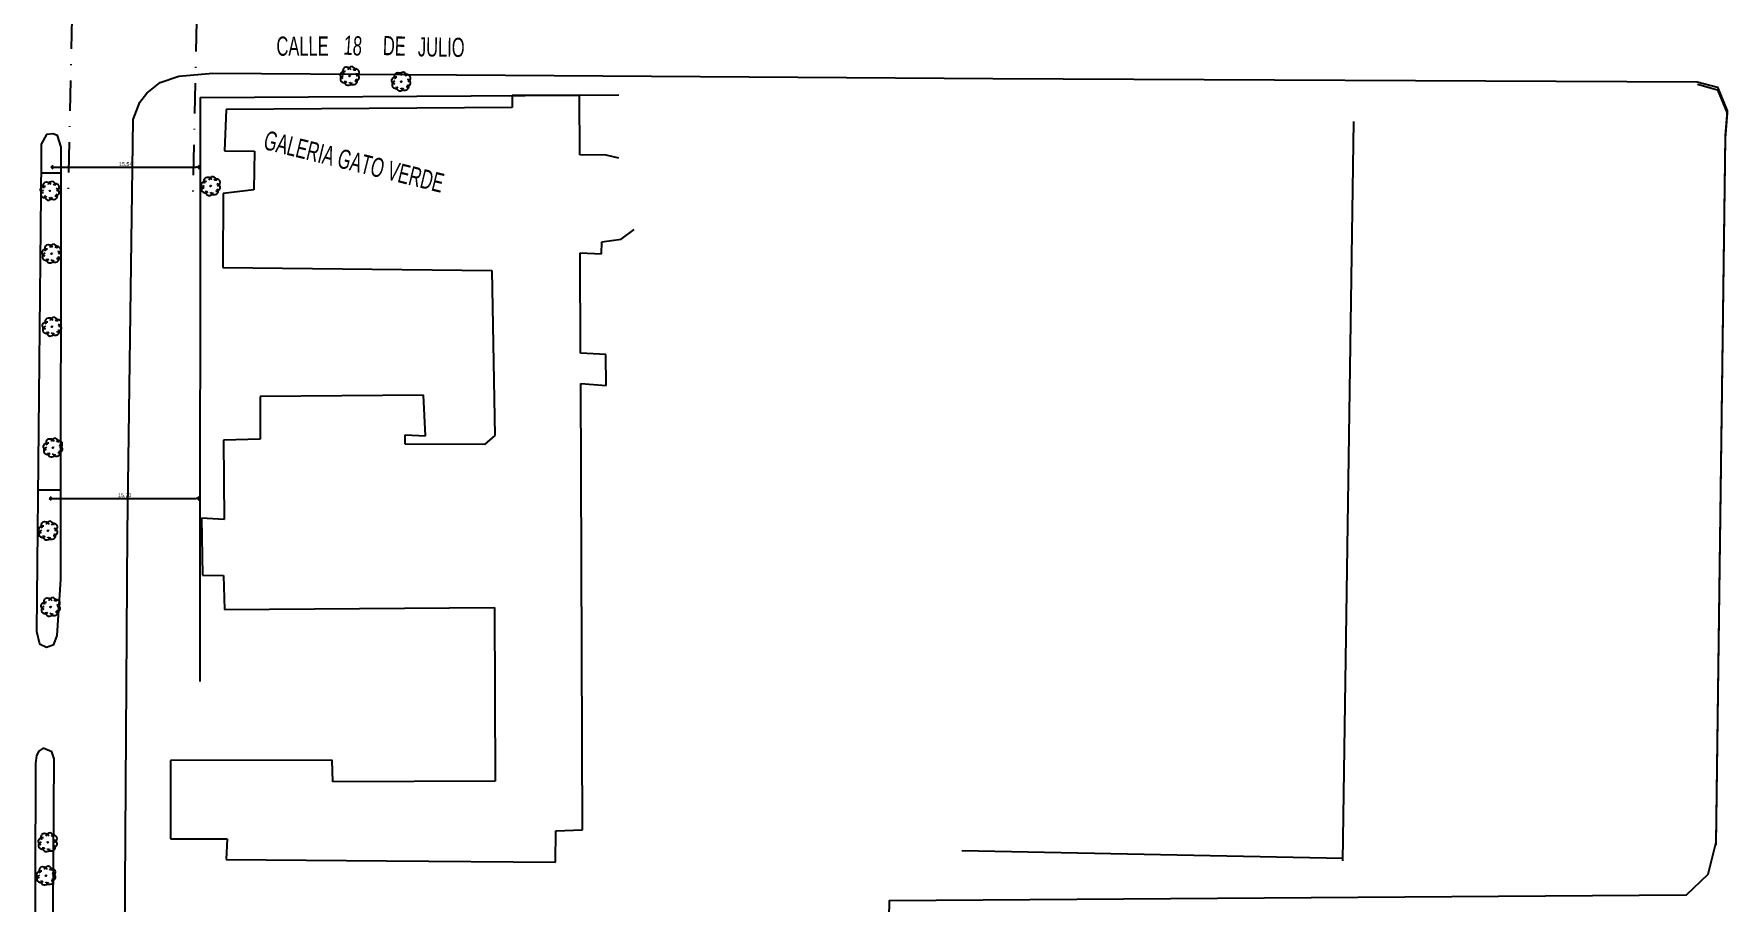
# Model space of a CAD drawing. Extents: x 306 to 2240, y 18 to 779.
# Drawn here: x 1218.8 to 1395.5, y 233.5 to 324 of the extents above; entities that cross this region are included whole.
import ezdxf

# ---------------------------------------------------------------- set-up
doc = ezdxf.new("R2010")
doc.units = 0
doc.header["$MEASUREMENT"] = 0
doc.header["$PDMODE"] = 3
doc.linetypes.add('DASHDOT', pattern=[25.4, 12.7, -6.35, 0, -6.35])
for name, color, linetype in [('0603', 1, 'Continuous'), ('0611', 1, 'Continuous'), ('0612', 7, 'Continuous'), ('0707', 7, 'Continuous'), ('0801', 1, 'Continuous'), ('0808', 7, 'Continuous'), ('1007', 3, 'Continuous'), ('COTAS', 2, 'Continuous'), ('Linea de Est', 2, 'Continuous'), ('MAMPOSTERIA', 6, 'Continuous'), ('Proyeccion', 1, 'Continuous'), ('rampa', 2, 'Continuous')]:
    doc.layers.add(name, color=color, linetype=linetype)
doc.styles.add('02', font='swissc.ttf')
doc.styles.add('arial', font='arial.ttf')
doc.styles.get("Standard").update_dxf_attribs({"font": 'arial.ttf'})
doc.dimstyles.new('Cota 200', dxfattribs={"dimtxt": 0.4, "dimasz": 0.4, "dimexe": 1.25, "dimexo": 0.625, "dimgap": 0.05, "dimtad": 1, "dimzin": 1, "dimtxsty": 'arial', "dimblk": 'OPEN90', "dimcen": 0, "dimse1": 1, "dimse2": 1, "dimclrd": 1, "dimclrt": 2, "dimadec": 0, "dimazin": 0, "dimtfac": 1, "dimtix": 1, "dimtmove": 0, "dimatfit": 3, "dimldrblk": 'OPEN90', "dimfxl": 1, "dimarcsym": 0})

# ---------------------------------------------------------------- blocks, each defined once
blk = doc.blocks.new('09')
for p, q in [((-0.04, 0.01), (0.04, 0.01)), ((-0.02, 0.03), (0.02, 0.03)), ((0, 0.05), (0, 0.05)), ((-0.04, -0.01), (0.04, -0.01)), ((-0.02, -0.03), (0.02, -0.03))]:
    blk.add_line(p, q)
for points in [[(-0.61, 0.39), (-0.76, 0.34), (-0.88, 0.27), (-0.97, 0.13), (-1, 0), (-0.96, -0.15), (-0.88, -0.26), (-0.83, -0.31), (-0.73, -0.36), (-0.58, -0.38)], [(-0.12, 0.67), (-0.2, 0.77), (-0.32, 0.84), (-0.46, 0.87), (-0.62, 0.83), (-0.74, 0.77), (-0.81, 0.63), (-0.83, 0.49), (-0.83, 0.42), (-0.79, 0.32), (-0.69, 0.22), (-0.62, 0.16)], [(-0.41, 0.6), (-0.39, 0.72), (-0.35, 0.82), (-0.3, 0.88), (-0.18, 0.96), (-0.03, 1), (0.1, 0.96), (0.24, 0.87), (0.31, 0.75), (0.36, 0.62), (0.37, 0.55)], [(0.11, 0.66), (0.19, 0.71), (0.31, 0.78), (0.42, 0.81), (0.49, 0.81), (0.63, 0.78), (0.76, 0.7), (0.82, 0.58), (0.84, 0.41), (0.81, 0.28), (0.75, 0.16), (0.69, 0.06)], [(0.67, -0.42), (0.8, -0.38), (0.91, -0.29), (0.99, -0.14), (1.01, -0.01), (0.95, 0.14), (0.86, 0.24), (0.8, 0.29), (0.7, 0.32), (0.56, 0.34)], [(-0.14, -0.69), (-0.19, -0.75), (-0.3, -0.83), (-0.4, -0.87), (-0.48, -0.87), (-0.61, -0.83), (-0.74, -0.75), (-0.8, -0.63), (-0.83, -0.47), (-0.79, -0.33), (-0.7, -0.18), (-0.64, -0.12)], [(-0.38, -0.63), (-0.34, -0.76), (-0.26, -0.88), (-0.13, -0.97), (0.01, -1.01), (0.15, -0.97), (0.27, -0.88), (0.32, -0.83), (0.36, -0.73), (0.38, -0.57)], [(0.15, -0.7), (0.32, -0.83), (0.46, -0.87), (0.62, -0.85), (0.74, -0.79), (0.83, -0.66), (0.86, -0.52), (0.86, -0.45), (0.83, -0.34), (0.74, -0.24), (0.67, -0.18)]]:
    blk.add_lwpolyline(points)
blk.add_lwpolyline([(0, -0.05), (-0.05, 0), (0, 0.05), (0.05, 0)], close=True)
blk = doc.blocks.new('_Open90')
at = {"color": 0, "linetype": 'ByBlock', "lineweight": -2}
for p, q in [((0, 0), (-1, 0)), ((-0.5, 0.5), (0, 0)), ((0, 0), (-0.5, -0.5))]:
    blk.add_line(p, q, dxfattribs=at)
blk = doc.blocks.new('*D213')
at = {"layer": 'COTAS', "color": 1, "linetype": 'Continuous', "lineweight": -2, "transparency": 16777216}
blk.add_line((1221.04, 310.14), (1235.78, 310.14), dxfattribs=at)
at = {"layer": 'Defpoints', "color": 0, "transparency": 16777216}
for p in [(1220.64, 309.57), (1236.18, 310.14), (1236.18, 309.55)]:
    blk.add_point(p, dxfattribs=at)
at = {"layer": 'COTAS', "color": 1, "lineweight": -2, "transparency": 16777216, "xscale": 0.4, "yscale": 0.4, "zscale": 0.4, "rotation": 180}
blk.add_blockref('_Open90', (1220.64, 310.14), dxfattribs=at)
at = {"layer": 'COTAS', "color": 1, "lineweight": -2, "transparency": 16777216, "xscale": 0.4, "yscale": 0.4, "zscale": 0.4}
blk.add_blockref('_Open90', (1236.18, 310.14), dxfattribs=at)
at = {"layer": 'COTAS', "color": 2, "transparency": 16777216, "insert": (1228.41, 310.43), "char_height": 0.4, "attachment_point": 5, "style": 'arial'}
blk.add_mtext('15,54', dxfattribs=at)
blk = doc.blocks.new('*D214')
at = {"layer": 'COTAS', "color": 1, "linetype": 'Continuous', "lineweight": -2, "transparency": 16777216}
blk.add_line((1220.86, 275.61), (1235.75, 275.61), dxfattribs=at)
at = {"layer": 'Defpoints', "color": 0, "transparency": 16777216}
for p in [(1220.46, 276.5), (1236.15, 276.49), (1236.15, 275.61)]:
    blk.add_point(p, dxfattribs=at)
at = {"layer": 'COTAS', "color": 1, "lineweight": -2, "transparency": 16777216, "xscale": 0.4, "yscale": 0.4, "zscale": 0.4, "rotation": 180}
blk.add_blockref('_Open90', (1220.46, 275.61), dxfattribs=at)
at = {"layer": 'COTAS', "color": 1, "lineweight": -2, "transparency": 16777216, "xscale": 0.4, "yscale": 0.4, "zscale": 0.4}
blk.add_blockref('_Open90', (1236.15, 275.61), dxfattribs=at)
at = {"layer": 'COTAS', "color": 2, "transparency": 16777216, "insert": (1228.3, 275.9), "char_height": 0.4, "attachment_point": 5, "style": 'arial'}
blk.add_mtext('15,70', dxfattribs=at)
blk = doc.blocks.new('relevamiento avenida')
at = {"layer": 'Linea de Est'}
for p, q in [((356.74, 409.58), (356.71, 330.54)), ((358.7, 409.45), (358.63, 330.52))]:
    blk.add_line(p, q, dxfattribs=at)
for centre, radius, start, end in [((357.71, 409.38), 0.991, 3.7138, 168.342), ((357.67, 330.66), 0.969, 186.9845, 351.8617)]:
    blk.add_arc(centre, radius, start, end, dxfattribs=at)
at = {"layer": 'MAMPOSTERIA', "linetype": 'DASHDOT', "ltscale": 0.25}
for p, q in [((357.74, 448.02), (357.65, 307.54)), ((370.74, 448.01), (370.65, 307.53))]:
    blk.add_line(p, q, dxfattribs=at)
at = {"layer": 'Proyeccion', "char_height": 0.8, "attachment_point": 1, "rotation": 89.7898}
for s, insert in [('Eje de la Avenida', (357.91, 402.67)), ('Línea Municipal', (369.6, 403.08))]:
    blk.add_mtext_dynamic_manual_height_columns(s, width=14.3985, gutter_width=1, heights=[0], dxfattribs=dict(at, insert=insert))

msp = doc.modelspace()

# ---------------------------------------------------------------- linework, layer by layer
for p, q in [((1219.602, 309.568), (1221.67, 309.566)), ((1219.264, 276.505), (1221.647, 276.504))]:
    msp.add_line(p, q)
at = {"layer": '0603', "linetype": 'Continuous'}
for p, q in [((1237.514, 319.942), (1318.856, 319.401)), ((1237.514, 319.942), (1318.856, 319.401)), ((1268.712, 316.356), (1238.898, 316.151)), ((1268.742, 317.605), (1268.712, 316.356)), ((1275.765, 317.647), (1268.742, 317.605)), ((1275.789, 311.431), (1275.765, 317.647)), ((1275.765, 317.647), (1275.765, 317.647)), ((1238.898, 316.151), (1238.731, 311.836)), ((1238.731, 311.836), (1241.857, 311.818)), ((1241.857, 311.818), (1241.786, 307.767)), ((1278.523, 311.406), (1275.789, 311.431)), ((1279.842, 311.072), (1278.523, 311.406)), ((1238.569, 307.416), (1238.542, 299.699)), ((1241.786, 307.767), (1238.569, 307.416)), ((1278.047, 301.111), (1278.074, 302.351)), ((1278.074, 302.351), (1280.093, 302.646)), ((1280.093, 302.646), (1281.455, 303.66)), ((1275.866, 290.752), (1275.822, 301.196)), ((1275.822, 301.196), (1278.047, 301.111)), ((1238.542, 299.699), (1266.588, 299.371)), ((1266.588, 299.371), (1266.914, 282.174)), ((1278.486, 290.601), (1275.866, 290.752)), ((1278.548, 287.383), (1278.486, 290.601)), ((1242.445, 286.234), (1242.434, 281.798)), ((1259.48, 286.364), (1242.445, 286.234)), ((1259.677, 282.144), (1259.48, 286.364)), ((1276.055, 241.054), (1275.881, 287.597)), ((1275.881, 287.597), (1278.548, 287.383)), ((1242.434, 281.798), (1238.629, 281.695)), ((1257.572, 281.252), (1257.559, 282.244)), ((1257.559, 282.244), (1259.677, 282.144)), ((1265.841, 281.244), (1257.572, 281.252)), ((1266.914, 282.174), (1265.841, 281.244)), ((1238.719, 264.041), (1266.879, 264.221)), ((1266.879, 264.221), (1266.949, 246.109))]:
    msp.add_line(p, q, dxfattribs=at)
at = {"layer": '0603', "linetype": 'Continuous', "flags": 128}
for points in [[(1231.475, 155.36), (1229.935, 155.924), (1228.858, 157.364), (1228.383, 161.415), (1228.243, 167.577), (1228.266, 179.168), (1228.183, 208.808), (1228.614, 272.061), (1229.202, 315.13), (1229.902, 316.925), (1230.614, 317.852), (1232.022, 318.967), (1233.947, 319.636), (1237.514, 319.942)], [(1231.475, 155.36), (1229.935, 155.924), (1228.858, 157.364), (1228.383, 161.415), (1228.243, 167.577), (1228.266, 179.168), (1228.183, 208.808), (1228.614, 272.061), (1229.202, 315.13), (1229.902, 316.925), (1230.614, 317.852), (1232.022, 318.967), (1233.947, 319.636), (1237.514, 319.942)], [(1237.514, 319.942), (1318.856, 319.401), (1392.355, 319.052), (1394.45, 318.484), (1395.463, 316.031), (1395.266, 313.433), (1394.286, 239.717), (1393.468, 236.397), (1391.177, 234.242), (1308.042, 233.649), (1306.594, 160.162), (1306.036, 156.644), (1304.89, 155.628), (1302.972, 155.37), (1231.475, 155.36)]]:
    msp.add_lwpolyline(points, dxfattribs=at)
for points in [[(1219.61, 310.85), (1219.108, 261.776), (1219.411, 260.455), (1220.157, 260.097), (1220.929, 260.39), (1221.246, 261.301), (1221.638, 267.157), (1221.669, 312.228), (1221.303, 313.461), (1220.798, 313.627), (1220.151, 313.549), (1219.577, 312.558), (1219.61, 310.85)], [(1219.61, 310.85), (1219.108, 261.776), (1219.411, 260.455), (1220.157, 260.097), (1220.929, 260.39), (1221.246, 261.301), (1221.638, 267.157), (1221.669, 312.228), (1221.303, 313.461), (1220.798, 313.627), (1220.151, 313.549), (1219.577, 312.558), (1219.61, 310.85)], [(1219.014, 247.01), (1218.832, 193.552), (1219.103, 193.022), (1219.783, 192.813), (1220.323, 193.205), (1220.642, 194.126), (1220.614, 195.935), (1220.939, 248.472), (1220.716, 249.196), (1219.807, 249.564), (1219.35, 249.255), (1219.112, 248.788), (1219.005, 247.98), (1219.014, 247.01)], [(1219.014, 247.01), (1218.832, 193.552), (1219.103, 193.022), (1219.783, 192.813), (1220.323, 193.205), (1220.642, 194.126), (1220.614, 195.935), (1220.939, 248.472), (1220.716, 249.196), (1219.807, 249.564), (1219.35, 249.255), (1219.112, 248.788), (1219.005, 247.98), (1219.014, 247.01)]]:
    msp.add_lwpolyline(points, close=True, dxfattribs=at)
at = {"layer": '0611', "linetype": 'Continuous'}
for p, q in [((1392.358, 318.784), (1394.453, 318.216)), ((1392.358, 318.784), (1394.453, 318.216)), ((1394.453, 318.216), (1395.465, 315.763)), ((1394.453, 318.216), (1395.465, 315.763)), ((1395.465, 315.763), (1395.268, 313.165)), ((1395.465, 315.763), (1395.268, 313.165)), ((1395.268, 313.165), (1394.289, 239.449)), ((1395.268, 313.165), (1394.289, 239.449)), ((1394.286, 239.717), (1393.468, 236.397)), ((1394.286, 239.717), (1393.468, 236.397)), ((1393.468, 236.397), (1391.177, 234.242)), ((1393.468, 236.397), (1391.177, 234.242)), ((1391.177, 234.242), (1308.042, 233.649)), ((1391.177, 234.242), (1308.042, 233.649))]:
    msp.add_line(p, q, dxfattribs=at)
at = {"layer": '0707', "linetype": 'Continuous'}
for p, q in [((1236.186, 317.396), (1236.133, 256.522)), ((1236.186, 317.396), (1275.765, 317.647)), ((1275.765, 317.647), (1279.848, 317.676)), ((1355.362, 237.833), (1356.512, 314.915)), ((1315.63, 238.907), (1355.36, 238.101))]:
    msp.add_line(p, q, dxfattribs=at)
at = {"layer": '0801', "linetype": 'Continuous'}
for p, q in [((1238.629, 281.695), (1238.67, 273.415)), ((1238.67, 273.415), (1236.302, 273.545)), ((1236.302, 273.545), (1236.439, 267.621)), ((1236.439, 267.621), (1238.624, 267.587)), ((1238.624, 267.587), (1238.719, 264.041)), ((1233.098, 248.289), (1233.083, 240.115)), ((1249.952, 248.308), (1233.098, 248.289)), ((1250.006, 246.06), (1249.952, 248.308)), ((1266.949, 246.109), (1250.006, 246.06)), ((1273.258, 237.686), (1273.268, 240.948)), ((1273.268, 240.948), (1276.055, 241.054)), ((1233.083, 240.115), (1238.981, 240.104)), ((1238.981, 240.104), (1238.884, 237.955)), ((1238.884, 237.955), (1255.618, 237.819)), ((1255.618, 237.819), (1273.258, 237.686))]:
    msp.add_line(p, q, dxfattribs=at)

# ---------------------------------------------------------------- block references
at = {"layer": '1007', "rotation": 76.16208537718278}
for p in [(1251.784, 319.655, 118.3), (1257.155, 319.069, 119.06), (1237.283, 308.176, 115.91), (1220.503, 307.675, 106.1), (1220.683, 301.132, 105.9), (1220.721, 293.512, 105.9), (1220.828, 280.9, 105.69), (1220.315, 272.252, 105.45), (1220.584, 264.296, 105.42), (1220.285, 239.755, 105.18), (1220.108, 236.277, 105.18)]:
    msp.add_blockref('09', p, dxfattribs=at)
at = {"layer": 'rampa', "rotation": 358.8042650105999}
msp.add_blockref('relevamiento avenida', (858.418, 7.711), dxfattribs=at)

# ---------------------------------------------------------------- texts
at = {"layer": '0612', "style": '02', "width": 0.75}
for s, rotation, p in [('CALLE', 0.16209, (1244.141, 321.76)), ('CALLE', 0.16209, (1244.141, 321.76)), ('18', 356.16209, (1251.095, 321.892)), ('18', 356.16209, (1251.095, 321.892)), ('DE', 358.16209, (1255.213, 321.833)), ('DE', 358.16209, (1255.213, 321.833)), ('JULIO', 359.16209, (1258.882, 321.699)), ('JULIO', 359.16209, (1258.882, 321.699))]:
    msp.add_text(s, height=2, rotation=rotation, dxfattribs=at).set_placement(p)
at = {"layer": '0808', "style": '02', "width": 0.75}
msp.add_text('GALERIA GATO VERDE', height=2, rotation=346.16209, dxfattribs=at).set_placement((1242.673, 312.055))

# ---------------------------------------------------------------- dimensions: what is measured, and where the dimension line sits
at = {"layer": 'COTAS'}
for base, p1, p2, picture, middle in [((1236.18, 310.14), (1220.636, 309.567), (1236.18, 309.553), '*D213', (1228.408, 310.431)), ((1236.151, 275.611), (1220.455, 276.504), (1236.151, 276.491), '*D214', (1228.303, 275.902))]:
    dim = msp.add_linear_dim(base=base, p1=p1, p2=p2, dimstyle='Cota 200', override={"dimfxl": 7, "dimfxlon": 1}, dxfattribs=at)
    dim.commit()
    dim.dimension.update_dxf_attribs({"geometry": picture, "text_midpoint": middle})

doc.saveas('drawing.dxf')
